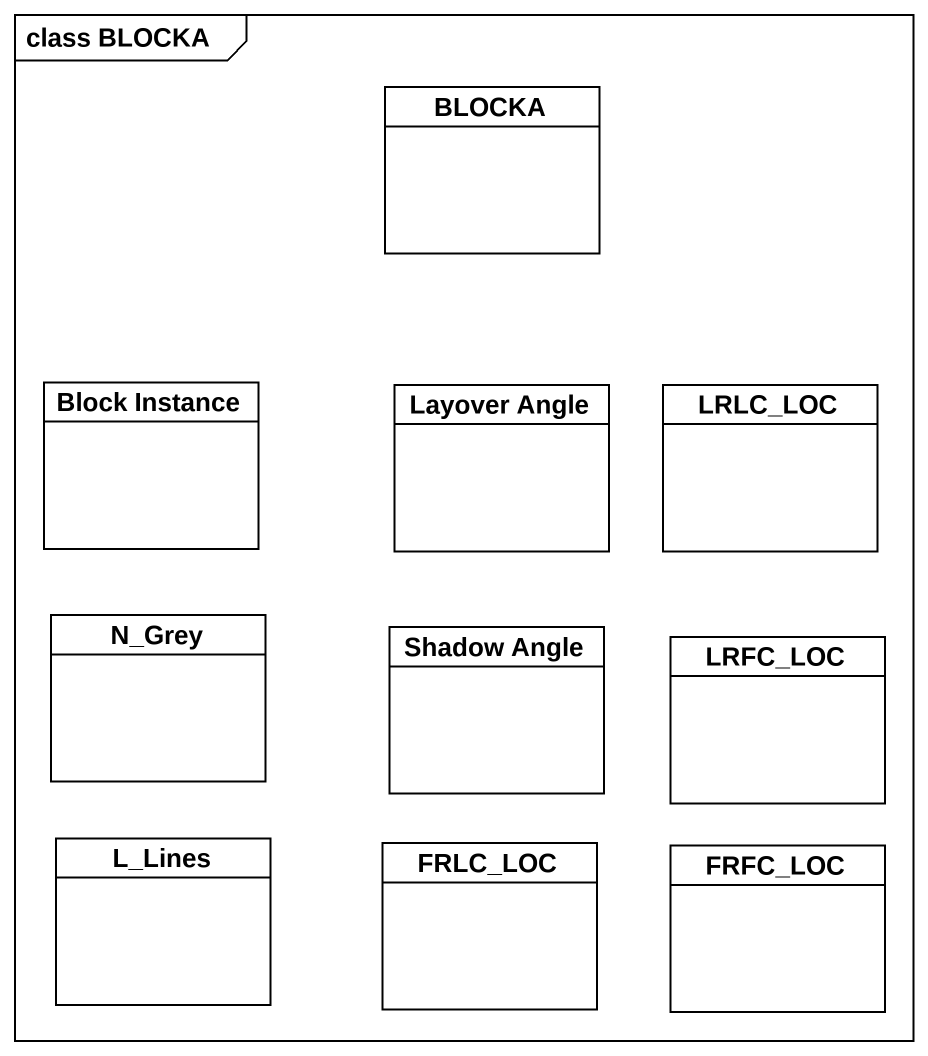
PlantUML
@startuml
mainframe class BLOCKA
hide circle
hide empty members
class BLOCKA
class "Block Instance" as Block_Instance
class "Layover Angle" as Layover_Angle
class LRLC_LOC
class N_Grey
class "Shadow Angle" as Shadow_Angle
class LRFC_LOC
class L_Lines
class FRLC_LOC
class FRFC_LOC
@enduml
